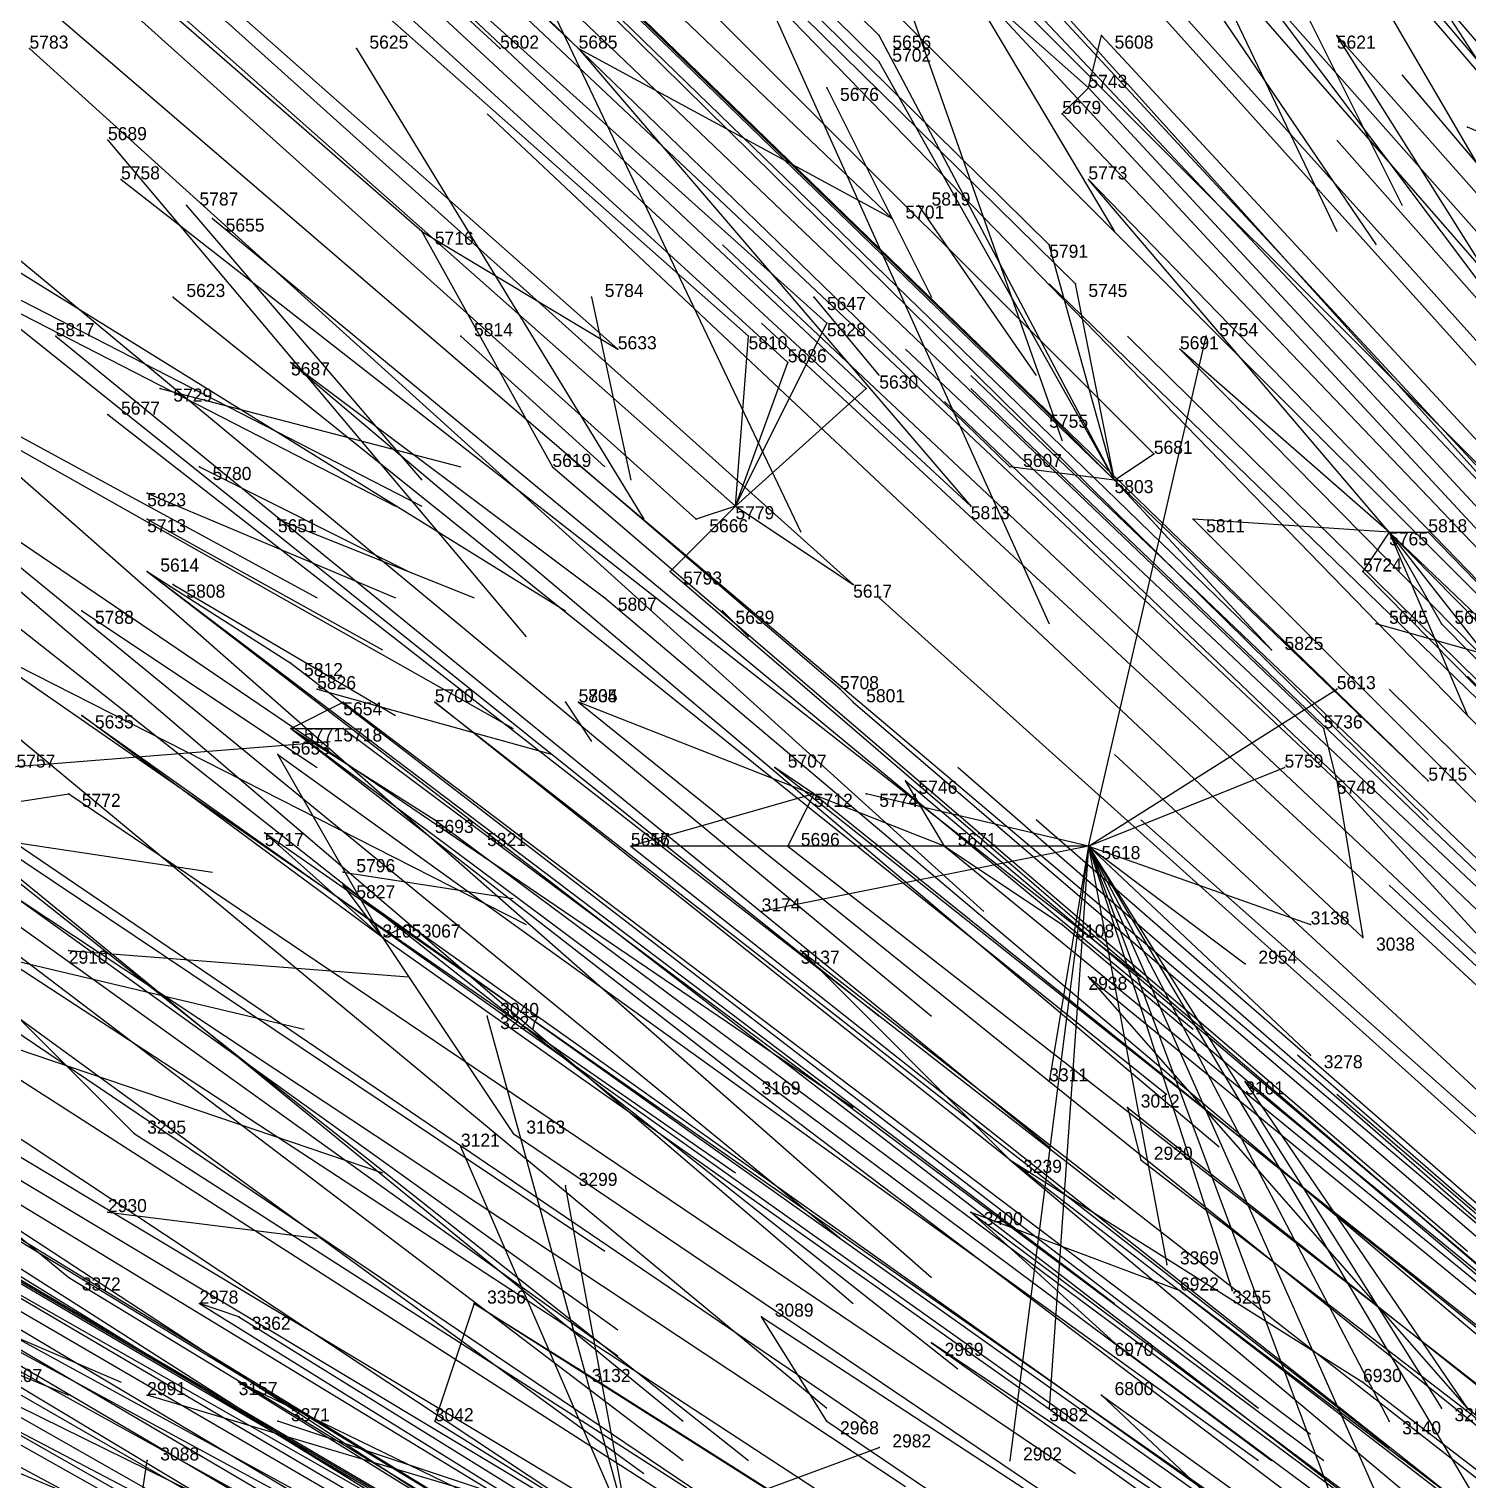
# Model space of a CAD drawing. Extents: x -0.5 to 0.59, y -0.5 to 0.59.
# Drawn here: x -0.381 to -0.271, y 0.2115 to 0.3225 of the extents above; entities that cross this region are included whole.
import ezdxf

# ---------------------------------------------------------------- set-up
doc = ezdxf.new("R2010")
doc.units = 0
for name, color, linetype in [('Facilities', 3, 'CONTINUOUS'), ('Facilities_lines', 3, 'CONTINUOUS'), ('Normals', 1, 'CONTINUOUS'), ('Source_points', 5, 'CONTINUOUS'), ('Text', 3, 'CONTINUOUS')]:
    doc.layers.add(name, color=color, linetype=linetype)

msp = doc.modelspace()

# ---------------------------------------------------------------- linework, layer by layer
at = {"layer": 'Facilities', "color": 3}
for p in [(-0.381, 0.321, -1.247), (-0.356, 0.321, -1.25), (-0.345, 0.321, -1.179), (-0.339, 0.321, -1.168), (-0.32, 0.318, -1.25), (-0.3, 0.318, -1.093), (-0.375, 0.314, -1.25), (-0.374, 0.311, -1.217), (-0.369, 0.309, -1.25), (-0.313, 0.309, -1.25), (-0.367, 0.308, -1.197), (-0.351, 0.307, -1.165), (-0.37, 0.302, -1.194), (-0.338, 0.302, -1.25), (-0.321, 0.302, -1.25), (-0.379, 0.299, -1.208), (-0.348, 0.299, -1.25), (-0.361, 0.297, -1.169), (-0.371, 0.295, -1.25), (-0.375, 0.293, -1.19), (-0.368, 0.289, -1.25), (-0.298, 0.288, -1.036), (-0.372, 0.287, -1.25), (-0.327, 0.286, -1.086), (-0.372, 0.285, -1.25), (-0.362, 0.285, -1.25), (-0.277, 0.284, -0.992), (-0.372, 0.281, -1.165), (-0.37, 0.28, -1.25), (-0.377, 0.278, -1.25), (-0.328, 0.278, -1.25), (-0.359, 0.272, -1.25), (-0.34, 0.271, -1.25), (-0.318, 0.271, -1.045), (-0.361, 0.269, -1.125), (-0.281, 0.265, -0.966), (-0.321, 0.264, -1.039), (-0.311, 0.26, -1.014), (-0.3, 0.26, -1.25), (-0.357, 0.258, -1.25), (-0.378, 0.252, -1.25), (-0.354, 0.253, -1.088), (-0.297, 0.24, -0.954), (-0.306, 0.236, -0.965), (-0.375, 0.232, -1.25), (-0.309, 0.232, -0.965), (-0.347, 0.225, -1.034), (-0.365, 0.224, -1.07), (-0.271, 0.217, -0.868), (-0.32, 0.216, -0.964)]:
    msp.add_point(p, dxfattribs=at)
at = {"layer": 'Facilities_lines', "color": 3}
for p, q in [((-0.264, 0.295, -0.99), (-0.288, 0.327, -1.091)), ((-0.3, 0.318, -1.093), (-0.309, 0.326, -1.123)), ((-0.298, 0.288, -1.036), (-0.316, 0.322, -1.127)), ((-0.3, 0.318, -1.093), (-0.299, 0.322, -1.098)), ((-0.264, 0.295, -0.99), (-0.281, 0.322, -1.068)), ((-0.339, 0.321, -1.168), (-0.315, 0.308, -1.101)), ((-0.339, 0.321, -1.168), (-0.309, 0.286, -1.053)), ((-0.298, 0.288, -1.036), (-0.316, 0.32, -1.125)), ((-0.3, 0.318, -1.093), (-0.302, 0.316, -1.094)), ((-0.229, 0.297, -1.25), (-0.271, 0.315, -1.25)), ((-0.277, 0.284, -0.992), (-0.3, 0.311, -1.082)), ((-0.351, 0.307, -1.165), (-0.336, 0.298, -1.123)), ((-0.351, 0.307, -1.165), (-0.341, 0.289, -1.119)), ((-0.298, 0.288, -1.036), (-0.303, 0.306, -1.077)), ((-0.298, 0.288, -1.036), (-0.301, 0.303, -1.067)), ((-0.327, 0.286, -1.086), (-0.32, 0.3, -1.096)), ((-0.327, 0.286, -1.086), (-0.326, 0.299, -1.106)), ((-0.3, 0.26, -1.25), (-0.291, 0.299, -1.25)), ((-0.277, 0.284, -0.992), (-0.293, 0.298, -1.046)), ((-0.361, 0.297, -1.169), (-0.337, 0.279, -1.093)), ((-0.327, 0.286, -1.086), (-0.323, 0.297, -1.098)), ((-0.327, 0.286, -1.086), (-0.317, 0.295, -1.083)), ((-0.298, 0.288, -1.036), (-0.303, 0.293, -1.054)), ((-0.298, 0.288, -1.036), (-0.295, 0.29, -1.035)), ((-0.298, 0.288, -1.036), (-0.306, 0.289, -1.052)), ((-0.298, 0.288, -1.036), (-0.274, 0.265, -0.954)), ((-0.298, 0.288, -1.036), (-0.286, 0.275, -0.992)), ((-0.327, 0.286, -1.086), (-0.332, 0.281, -1.087)), ((-0.327, 0.286, -1.086), (-0.33, 0.285, -1.089)), ((-0.327, 0.286, -1.086), (-0.318, 0.28, -1.059)), ((-0.277, 0.284, -0.992), (-0.292, 0.285, -1.019)), ((-0.277, 0.284, -0.992), (-0.279, 0.281, -0.991)), ((-0.277, 0.284, -0.992), (-0.273, 0.277, -0.972)), ((-0.277, 0.284, -0.992), (-0.266, 0.27, -0.947)), ((-0.277, 0.284, -0.992), (-0.271, 0.27, -0.956)), ((-0.277, 0.284, -0.992), (-0.274, 0.284, -0.987)), ((-0.277, 0.284, -0.992), (-0.255, 0.263, -0.916)), ((-0.372, 0.281, -1.165), (-0.361, 0.274, -1.132)), ((-0.372, 0.281, -1.165), (-0.346, 0.261, -1.083)), ((-0.253, 0.27, -1.25), (-0.278, 0.277, -1.25)), ((-0.318, 0.271, -1.045), (-0.319, 0.272, -1.049)), ((-0.3, 0.26, -1.25), (-0.281, 0.272, -1.25)), ((-0.361, 0.269, -1.125), (-0.357, 0.271, -1.121)), ((-0.306, 0.236, -0.965), (-0.35, 0.271, -1.108)), ((-0.311, 0.26, -1.014), (-0.339, 0.271, -1.086)), ((-0.354, 0.253, -1.088), (-0.377, 0.27, -1.159)), ((-0.361, 0.269, -1.125), (-0.325, 0.241, -1.012)), ((-0.361, 0.269, -1.125), (-0.35, 0.262, -1.093)), ((-0.361, 0.269, -1.125), (-0.357, 0.269, -1.117)), ((-0.281, 0.265, -0.966), (-0.282, 0.269, -0.975)), ((-0.354, 0.253, -1.088), (-0.362, 0.267, -1.124)), ((-0.321, 0.264, -1.039), (-0.324, 0.266, -1.047)), ((-0.3, 0.26, -1.25), (-0.285, 0.266, -1.25)), ((-0.311, 0.26, -1.014), (-0.314, 0.265, -1.026)), ((-0.281, 0.265, -0.966), (-0.279, 0.253, -0.94)), ((-0.281, 0.265, -0.966), (-0.26, 0.242, -0.887)), ((-0.391, 0.262, -1.178), (-0.378, 0.264, -1.152)), ((-0.321, 0.264, -1.039), (-0.335, 0.26, -1.061)), ((-0.321, 0.264, -1.039), (-0.323, 0.26, -1.037)), ((-0.3, 0.26, -1.25), (-0.317, 0.264, -1.25)), ((-0.354, 0.253, -1.088), (-0.363, 0.261, -1.118)), ((-0.3, 0.26, -1.25), (-0.335, 0.26, -1.25)), ((-0.3, 0.26, -1.25), (-0.325, 0.255, -1.25)), ((-0.311, 0.26, -1.014), (-0.302, 0.254, -0.986)), ((-0.3, 0.26, -1.25), (-0.306, 0.213, -1.25)), ((-0.3, 0.26, -1.25), (-0.303, 0.217, -1.25)), ((-0.3, 0.26, -1.25), (-0.303, 0.242, -1.25)), ((-0.3, 0.26, -1.25), (-0.264, 0.179, -1.25)), ((-0.3, 0.26, -1.25), (-0.288, 0.251, -1.25)), ((-0.3, 0.26, -1.25), (-0.265, 0.201, -1.25)), ((-0.3, 0.26, -1.25), (-0.283, 0.254, -1.25)), ((-0.3, 0.26, -1.25), (-0.277, 0.216, -1.25)), ((-0.3, 0.26, -1.25), (-0.289, 0.226, -1.25)), ((-0.3, 0.26, -1.25), (-0.273, 0.217, -1.25)), ((-0.3, 0.26, -1.25), (-0.283, 0.244, -1.25)), ((-0.3, 0.26, -1.25), (-0.294, 0.228, -1.25)), ((-0.3, 0.26, -1.25), (-0.275, 0.193, -1.25)), ((-0.393, 0.258, -1.174), (-0.373, 0.238, -1.107)), ((-0.354, 0.253, -1.088), (-0.357, 0.257, -1.099)), ((-0.354, 0.253, -1.088), (-0.352, 0.254, -1.084)), ((-0.354, 0.253, -1.088), (-0.344, 0.238, -1.046)), ((-0.306, 0.236, -0.965), (-0.322, 0.252, -1.022)), ((-0.271, 0.217, -0.868), (-0.3, 0.25, -0.976)), ((-0.335, 0.207, -1.25), (-0.346, 0.247, -1.25)), ((-0.335, 0.207, -1.25), (-0.346, 0.247, -1.25)), ((-0.401, 0.246, -1.176), (-0.378, 0.227, -1.101)), ((-0.271, 0.217, -0.868), (-0.288, 0.242, -0.941)), ((-0.297, 0.24, -0.954), (-0.296, 0.236, -0.947)), ((-0.335, 0.207, -1.25), (-0.348, 0.237, -1.25)), ((-0.306, 0.236, -0.965), (-0.262, 0.199, -0.822)), ((-0.306, 0.236, -0.965), (-0.279, 0.219, -0.887)), ((-0.335, 0.207, -1.25), (-0.34, 0.234, -1.25)), ((-0.309, 0.232, -0.965), (-0.293, 0.226, -0.926)), ((-0.309, 0.232, -0.965), (-0.298, 0.222, -0.929)), ((-0.41, 0.231, -1.176), (-0.351, 0.202, -1.014)), ((-0.365, 0.224, -1.07), (-0.368, 0.225, -1.079)), ((-0.347, 0.225, -1.034), (-0.35, 0.216, -1.029)), ((-0.347, 0.225, -1.034), (-0.339, 0.22, -1.01)), ((-0.32, 0.216, -0.964), (-0.325, 0.224, -0.987)), ((-0.282, 0.202, -0.866), (-0.312, 0.222, -0.956)), ((-0.33, 0.202, -0.968), (-0.365, 0.219, -1.065)), ((-0.335, 0.207, -1.25), (-0.372, 0.218, -1.25)), ((-0.282, 0.202, -0.866), (-0.299, 0.218, -0.925)), ((-0.335, 0.207, -1.25), (-0.362, 0.216, -1.25)), ((-0.335, 0.207, -1.25), (-0.316, 0.214, -1.25)), ((-0.377, 0.179, -1.25), (-0.372, 0.213, -1.25))]:
    msp.add_line(p, q, dxfattribs=at)
at = {"layer": 'Normals', "color": 1}
for p, q in [((-0.316, 0.322, -1.127), (-0.382, 0.387, -1.089)), ((-0.339, 0.321, -1.168), (-0.407, 0.385, -1.131)), ((-0.316, 0.32, -1.125), (-0.382, 0.385, -1.087)), ((-0.345, 0.321, -1.179), (-0.413, 0.384, -1.142)), ((-0.315, 0.308, -1.101), (-0.382, 0.372, -1.064)), ((-0.303, 0.306, -1.077), (-0.369, 0.371, -1.04)), ((-0.351, 0.307, -1.165), (-0.421, 0.368, -1.128)), ((-0.301, 0.303, -1.067), (-0.367, 0.368, -1.029)), ((-0.32, 0.3, -1.096), (-0.389, 0.362, -1.06)), ((-0.316, 0.362, -1.25), (-0.278, 0.306, -1.177)), ((-0.326, 0.299, -1.106), (-0.396, 0.361, -1.07)), ((-0.336, 0.298, -1.123), (-0.406, 0.36, -1.086)), ((-0.323, 0.297, -1.098), (-0.392, 0.36, -1.061)), ((-0.317, 0.295, -1.083), (-0.385, 0.359, -1.047)), ((-0.303, 0.293, -1.054), (-0.37, 0.358, -1.016)), ((-0.295, 0.29, -1.035), (-0.361, 0.356, -0.997)), ((-0.306, 0.289, -1.052), (-0.373, 0.354, -1.015)), ((-0.298, 0.288, -1.036), (-0.365, 0.353, -0.999)), ((-0.309, 0.286, -1.053), (-0.377, 0.349, -1.016)), ((-0.323, 0.349, -1.25), (-0.298, 0.307, -1.163)), ((-0.327, 0.286, -1.086), (-0.397, 0.348, -1.049)), ((-0.33, 0.285, -1.089), (-0.399, 0.347, -1.053)), ((-0.352, 0.347, -1.25), (-0.322, 0.284, -1.179)), ((-0.327, 0.346, -1.19), (-0.258, 0.277, -1.213)), ((-0.29, 0.346, -1.25), (-0.269, 0.31, -1.159)), ((-0.287, 0.346, -1.25), (-0.265, 0.312, -1.159)), ((-0.323, 0.344, -1.179), (-0.258, 0.275, -1.213)), ((-0.318, 0.28, -1.059), (-0.387, 0.342, -1.022)), ((-0.241, 0.271, -0.906), (-0.302, 0.341, -0.869)), ((-0.286, 0.275, -0.992), (-0.353, 0.34, -0.955)), ((-0.339, 0.34, -1.199), (-0.271, 0.27, -1.222)), ((-0.228, 0.27, -0.882), (-0.287, 0.34, -0.845)), ((-0.312, 0.335, -1.145), (-0.25, 0.266, -1.182)), ((-0.303, 0.335, -1.13), (-0.241, 0.266, -1.167)), ((-0.319, 0.272, -1.049), (-0.39, 0.333, -1.011)), ((-0.282, 0.269, -0.975), (-0.349, 0.333, -0.937)), ((-0.311, 0.333, -1.139), (-0.248, 0.265, -1.176)), ((-0.222, 0.263, -0.86), (-0.282, 0.333, -0.822)), ((-0.22, 0.263, -0.858), (-0.281, 0.334, -0.821)), ((-0.302, 0.332, -1.123), (-0.24, 0.263, -1.16)), ((-0.322, 0.331, -1.155), (-0.256, 0.265, -1.192)), ((-0.287, 0.331, -1.25), (-0.276, 0.309, -1.153)), ((-0.343, 0.33, -1.189), (-0.274, 0.262, -1.214)), ((-0.274, 0.265, -0.954), (-0.341, 0.33, -0.917)), ((-0.281, 0.265, -0.966), (-0.349, 0.329, -0.929)), ((-0.326, 0.328, -1.25), (-0.303, 0.277, -1.167)), ((-0.291, 0.328, -1.25), (-0.281, 0.307, -1.153)), ((-0.288, 0.327, -1.091), (-0.227, 0.258, -1.128)), ((-0.309, 0.326, -1.123), (-0.246, 0.258, -1.161)), ((-0.314, 0.325, -1.25), (-0.302, 0.291, -1.157)), ((-0.299, 0.322, -1.098), (-0.236, 0.254, -1.135)), ((-0.281, 0.322, -1.068), (-0.219, 0.252, -1.105)), ((-0.381, 0.321, -1.247), (-0.308, 0.255, -1.229)), ((-0.356, 0.321, -1.25), (-0.334, 0.285, -1.159)), ((-0.216, 0.248, -0.824), (-0.276, 0.319, -0.786)), ((-0.32, 0.318, -1.25), (-0.312, 0.302, -1.152)), ((-0.3, 0.318, -1.093), (-0.237, 0.25, -1.131)), ((-0.279, 0.253, -0.94), (-0.346, 0.316, -0.903)), ((-0.302, 0.316, -1.094), (-0.238, 0.249, -1.131)), ((-0.271, 0.315, -1.25), (-0.271, 0.315, -1.15)), ((-0.375, 0.314, -1.25), (-0.343, 0.276, -1.163)), ((-0.22, 0.245, -0.823), (-0.281, 0.314, -0.785)), ((-0.374, 0.311, -1.217), (-0.296, 0.25, -1.23)), ((-0.3, 0.311, -1.082), (-0.236, 0.245, -1.12)), ((-0.388, 0.31, -1.242), (-0.312, 0.247, -1.229)), ((-0.39, 0.309, -1.25), (-0.34, 0.278, -1.169)), ((-0.369, 0.309, -1.25), (-0.351, 0.288, -1.154)), ((-0.313, 0.309, -1.25), (-0.304, 0.296, -1.151)), ((-0.367, 0.308, -1.197), (-0.292, 0.246, -1.22)), ((-0.391, 0.307, -1.243), (-0.316, 0.247, -1.216)), ((-0.26, 0.242, -0.887), (-0.328, 0.306, -0.851)), ((-0.39, 0.305, -1.25), (-0.353, 0.286, -1.159)), ((-0.388, 0.305, -1.25), (-0.351, 0.286, -1.159)), ((-0.37, 0.302, -1.194), (-0.294, 0.241, -1.216)), ((-0.338, 0.302, -1.25), (-0.335, 0.288, -1.151)), ((-0.321, 0.302, -1.25), (-0.316, 0.296, -1.15)), ((-0.236, 0.238, -0.839), (-0.303, 0.303, -0.801)), ((-0.399, 0.3, -1.247), (-0.344, 0.269, -1.168)), ((-0.257, 0.237, -0.873), (-0.325, 0.3, -0.837)), ((-0.379, 0.299, -1.208), (-0.303, 0.237, -1.225)), ((-0.348, 0.299, -1.25), (-0.337, 0.289, -1.151)), ((-0.231, 0.234, -0.821), (-0.297, 0.299, -0.783)), ((-0.291, 0.299, -1.25), (-0.291, 0.299, -1.15)), ((-0.394, 0.298, -1.25), (-0.359, 0.279, -1.158)), ((-0.246, 0.234, -0.85), (-0.314, 0.298, -0.813)), ((-0.293, 0.298, -1.046), (-0.228, 0.232, -1.084)), ((-0.361, 0.297, -1.169), (-0.29, 0.237, -1.206)), ((-0.242, 0.232, -0.838), (-0.309, 0.296, -0.8)), ((-0.399, 0.295, -1.24), (-0.318, 0.24, -1.219)), ((-0.371, 0.295, -1.25), (-0.348, 0.289, -1.153)), ((-0.242, 0.231, -0.837), (-0.309, 0.295, -0.799)), ((-0.244, 0.23, -0.839), (-0.311, 0.294, -0.801)), ((-0.396, 0.293, -1.232), (-0.319, 0.23, -1.24)), ((-0.386, 0.292, -1.21), (-0.312, 0.227, -1.229)), ((-0.375, 0.293, -1.19), (-0.298, 0.233, -1.212)), ((-0.394, 0.29, -1.223), (-0.318, 0.225, -1.23)), ((-0.269, 0.23, -0.885), (-0.34, 0.29, -0.848)), ((-0.368, 0.289, -1.25), (-0.352, 0.281, -1.152)), ((-0.341, 0.289, -1.119), (-0.271, 0.229, -1.156)), ((-0.402, 0.287, -1.25), (-0.327, 0.235, -1.211)), ((-0.372, 0.287, -1.25), (-0.353, 0.279, -1.152)), ((-0.372, 0.285, -1.25), (-0.354, 0.275, -1.152)), ((-0.362, 0.285, -1.25), (-0.347, 0.279, -1.151)), ((-0.292, 0.285, -1.019), (-0.226, 0.219, -1.056)), ((-0.277, 0.284, -0.992), (-0.212, 0.218, -1.029)), ((-0.274, 0.284, -0.987), (-0.21, 0.218, -1.025)), ((-0.4, 0.283, -1.25), (-0.343, 0.254, -1.173)), ((-0.372, 0.281, -1.165), (-0.298, 0.225, -1.202)), ((-0.332, 0.281, -1.087), (-0.261, 0.22, -1.123)), ((-0.279, 0.281, -0.991), (-0.214, 0.215, -1.028)), ((-0.413, 0.28, -1.247), (-0.337, 0.229, -1.206)), ((-0.396, 0.28, -1.213), (-0.32, 0.217, -1.231)), ((-0.386, 0.28, -1.192), (-0.31, 0.22, -1.218)), ((-0.37, 0.28, -1.25), (-0.353, 0.27, -1.152)), ((-0.414, 0.279, -1.248), (-0.336, 0.223, -1.22)), ((-0.408, 0.279, -1.236), (-0.331, 0.216, -1.23)), ((-0.337, 0.279, -1.093), (-0.266, 0.219, -1.13)), ((-0.247, 0.217, -0.822), (-0.316, 0.279, -0.785)), ((-0.377, 0.278, -1.25), (-0.359, 0.266, -1.152)), ((-0.328, 0.278, -1.25), (-0.326, 0.276, -1.15)), ((-0.414, 0.277, -1.246), (-0.336, 0.221, -1.218)), ((-0.278, 0.277, -1.25), (-0.278, 0.277, -1.15)), ((-0.273, 0.277, -0.972), (-0.208, 0.211, -1.01)), ((-0.403, 0.274, -1.218), (-0.326, 0.213, -1.237)), ((-0.361, 0.274, -1.132), (-0.287, 0.217, -1.168)), ((-0.41, 0.273, -1.233), (-0.331, 0.213, -1.238)), ((-0.359, 0.272, -1.25), (-0.341, 0.267, -1.152)), ((-0.281, 0.272, -1.25), (-0.281, 0.272, -1.15)), ((-0.211, 0.207, -0.739), (-0.277, 0.272, -0.702)), ((-0.206, 0.206, -0.729), (-0.271, 0.273, -0.693)), ((-0.415, 0.271, -1.238), (-0.334, 0.212, -1.237)), ((-0.357, 0.271, -1.121), (-0.283, 0.215, -1.158)), ((-0.35, 0.271, -1.108), (-0.277, 0.214, -1.145)), ((-0.34, 0.271, -1.25), (-0.338, 0.268, -1.15)), ((-0.339, 0.271, -1.086), (-0.267, 0.213, -1.123)), ((-0.318, 0.271, -1.045), (-0.248, 0.211, -1.083)), ((-0.377, 0.27, -1.159), (-0.301, 0.216, -1.196)), ((-0.271, 0.27, -0.956), (-0.206, 0.204, -0.994)), ((-0.395, 0.269, -1.195), (-0.317, 0.216, -1.227)), ((-0.361, 0.269, -1.125), (-0.286, 0.213, -1.161)), ((-0.357, 0.269, -1.117), (-0.282, 0.213, -1.154)), ((-0.383, 0.266, -1.25), (-0.358, 0.268, -1.153)), ((-0.362, 0.267, -1.124), (-0.287, 0.213, -1.162)), ((-0.23, 0.204, -0.769), (-0.298, 0.267, -0.732)), ((-0.324, 0.266, -1.047), (-0.251, 0.208, -1.084)), ((-0.24, 0.205, -0.79), (-0.31, 0.266, -0.752)), ((-0.285, 0.266, -1.25), (-0.285, 0.266, -1.15)), ((-0.314, 0.265, -1.026), (-0.243, 0.205, -1.064)), ((-0.407, 0.264, -1.25), (-0.367, 0.258, -1.159)), ((-0.378, 0.264, -1.152), (-0.301, 0.212, -1.189)), ((-0.321, 0.264, -1.039), (-0.249, 0.206, -1.076)), ((-0.317, 0.264, -1.25), (-0.317, 0.264, -1.15)), ((-0.42, 0.263, -1.239), (-0.337, 0.208, -1.237)), ((-0.406, 0.262, -1.208), (-0.326, 0.208, -1.233)), ((-0.391, 0.262, -1.178), (-0.314, 0.211, -1.215)), ((-0.35, 0.262, -1.093), (-0.276, 0.207, -1.13)), ((-0.234, 0.201, -0.772), (-0.304, 0.262, -0.735)), ((-0.226, 0.2, -0.754), (-0.296, 0.262, -0.718)), ((-0.363, 0.261, -1.118), (-0.287, 0.208, -1.156)), ((-0.346, 0.261, -1.083), (-0.272, 0.204, -1.12)), ((-0.335, 0.26, -1.25), (-0.335, 0.26, -1.15)), ((-0.335, 0.26, -1.061), (-0.263, 0.203, -1.099)), ((-0.323, 0.26, -1.037), (-0.25, 0.203, -1.074)), ((-0.311, 0.26, -1.014), (-0.239, 0.201, -1.051)), ((-0.3, 0.26, -1.25), (-0.3, 0.26, -1.15)), ((-0.408, 0.259, -1.209), (-0.327, 0.207, -1.236)), ((-0.393, 0.258, -1.174), (-0.315, 0.207, -1.212)), ((-0.357, 0.258, -1.25), (-0.344, 0.256, -1.151)), ((-0.357, 0.257, -1.099), (-0.281, 0.203, -1.137)), ((-0.209, 0.194, -0.712), (-0.277, 0.257, -0.675)), ((-0.413, 0.255, -1.25), (-0.354, 0.235, -1.172)), ((-0.398, 0.255, -1.25), (-0.36, 0.246, -1.158)), ((-0.325, 0.255, -1.25), (-0.325, 0.255, -1.15)), ((-0.423, 0.254, -1.25), (-0.343, 0.203, -1.218)), ((-0.421, 0.254, -1.229), (-0.336, 0.202, -1.239)), ((-0.352, 0.254, -1.084), (-0.276, 0.2, -1.122)), ((-0.302, 0.254, -0.986), (-0.231, 0.194, -1.024)), ((-0.283, 0.254, -1.25), (-0.283, 0.254, -1.15)), ((-0.416, 0.253, -1.216), (-0.335, 0.2, -1.241)), ((-0.378, 0.252, -1.25), (-0.352, 0.25, -1.154)), ((-0.354, 0.253, -1.088), (-0.279, 0.2, -1.126)), ((-0.322, 0.252, -1.022), (-0.249, 0.195, -1.06)), ((-0.288, 0.251, -1.25), (-0.288, 0.251, -1.15)), ((-0.419, 0.25, -1.219), (-0.336, 0.199, -1.242)), ((-0.3, 0.25, -0.976), (-0.228, 0.191, -1.013)), ((-0.424, 0.249, -1.229), (-0.338, 0.199, -1.242)), ((-0.403, 0.249, -1.183), (-0.323, 0.201, -1.221)), ((-0.429, 0.248, -1.239), (-0.341, 0.2, -1.24)), ((-0.431, 0.247, -1.242), (-0.344, 0.199, -1.233)), ((-0.422, 0.247, -1.222), (-0.338, 0.197, -1.242)), ((-0.346, 0.247, -1.25), (-0.346, 0.247, -1.15)), ((-0.346, 0.247, -1.25), (-0.346, 0.247, -1.15)), ((-0.401, 0.246, -1.176), (-0.321, 0.198, -1.214)), ((-0.214, 0.183, -0.704), (-0.284, 0.244, -0.667)), ((-0.283, 0.244, -1.25), (-0.283, 0.244, -1.15)), ((-0.433, 0.242, -1.241), (-0.347, 0.197, -1.22)), ((-0.42, 0.242, -1.211), (-0.335, 0.196, -1.239)), ((-0.408, 0.242, -1.187), (-0.328, 0.195, -1.224)), ((-0.303, 0.242, -1.25), (-0.303, 0.242, -1.15)), ((-0.288, 0.242, -0.941), (-0.216, 0.183, -0.978)), ((-0.325, 0.241, -1.012), (-0.251, 0.185, -1.049)), ((-0.211, 0.181, -0.694), (-0.281, 0.241, -0.656)), ((-0.407, 0.24, -1.181), (-0.326, 0.194, -1.218)), ((-0.297, 0.24, -0.954), (-0.224, 0.182, -0.991)), ((-0.427, 0.238, -1.25), (-0.378, 0.218, -1.165)), ((-0.373, 0.238, -1.107), (-0.295, 0.188, -1.144)), ((-0.344, 0.238, -1.046), (-0.267, 0.186, -1.083)), ((-0.416, 0.237, -1.25), (-0.374, 0.219, -1.161)), ((-0.399, 0.237, -1.16), (-0.319, 0.19, -1.197)), ((-0.389, 0.237, -1.139), (-0.31, 0.189, -1.177)), ((-0.348, 0.237, -1.25), (-0.348, 0.237, -1.15)), ((-0.392, 0.236, -1.144), (-0.313, 0.188, -1.181)), ((-0.306, 0.236, -0.965), (-0.232, 0.179, -1.003)), ((-0.296, 0.236, -0.947), (-0.222, 0.179, -0.983)), ((-0.398, 0.235, -1.157), (-0.318, 0.188, -1.194)), ((-0.417, 0.234, -1.196), (-0.335, 0.188, -1.23)), ((-0.34, 0.234, -1.25), (-0.34, 0.234, -1.15)), ((-0.432, 0.233, -1.227), (-0.341, 0.195, -1.244)), ((-0.406, 0.232, -1.17), (-0.326, 0.186, -1.207)), ((-0.375, 0.232, -1.25), (-0.359, 0.23, -1.151)), ((-0.309, 0.232, -0.965), (-0.234, 0.176, -1.002)), ((-0.41, 0.231, -1.176), (-0.329, 0.185, -1.214)), ((-0.4, 0.231, -1.155), (-0.32, 0.184, -1.192)), ((-0.389, 0.231, -1.131), (-0.309, 0.184, -1.168)), ((-0.294, 0.228, -1.25), (-0.294, 0.228, -1.15)), ((-0.378, 0.227, -1.101), (-0.299, 0.179, -1.139)), ((-0.293, 0.226, -0.926), (-0.219, 0.17, -0.963)), ((-0.289, 0.226, -1.25), (-0.289, 0.226, -1.15)), ((-0.405, 0.225, -1.158), (-0.323, 0.181, -1.195)), ((-0.397, 0.225, -1.141), (-0.316, 0.179, -1.179)), ((-0.368, 0.225, -1.079), (-0.289, 0.176, -1.117)), ((-0.347, 0.225, -1.034), (-0.268, 0.175, -1.07)), ((-0.386, 0.224, -1.115), (-0.306, 0.177, -1.152)), ((-0.365, 0.224, -1.07), (-0.286, 0.175, -1.107)), ((-0.325, 0.224, -0.987), (-0.247, 0.173, -1.024)), ((-0.312, 0.222, -0.956), (-0.236, 0.168, -0.993)), ((-0.298, 0.222, -0.929), (-0.224, 0.167, -0.967)), ((-0.384, 0.22, -1.105), (-0.304, 0.172, -1.143)), ((-0.339, 0.22, -1.01), (-0.26, 0.17, -1.046)), ((-0.365, 0.219, -1.065), (-0.286, 0.17, -1.102)), ((-0.279, 0.219, -0.887), (-0.205, 0.162, -0.924)), ((-0.372, 0.218, -1.25), (-0.372, 0.218, -1.15)), ((-0.299, 0.218, -0.925), (-0.224, 0.164, -0.963)), ((-0.303, 0.217, -1.25), (-0.303, 0.217, -1.15)), ((-0.273, 0.217, -1.25), (-0.273, 0.217, -1.15)), ((-0.271, 0.217, -0.868), (-0.199, 0.159, -0.905)), ((-0.362, 0.216, -1.25), (-0.362, 0.216, -1.15)), ((-0.35, 0.216, -1.029), (-0.271, 0.167, -1.065)), ((-0.32, 0.216, -0.964), (-0.243, 0.164, -1.002)), ((-0.277, 0.216, -1.25), (-0.277, 0.216, -1.15)), ((-0.316, 0.214, -1.25), (-0.316, 0.214, -1.15)), ((-0.372, 0.213, -1.25), (-0.372, 0.213, -1.15)), ((-0.306, 0.213, -1.25), (-0.306, 0.213, -1.15))]:
    msp.add_line(p, q, dxfattribs=at)
at = {"layer": 'Source_points', "color": 5}
for p in [(-0.316, 0.322, -1.127), (-0.299, 0.322, -1.098), (-0.281, 0.322, -1.068), (-0.316, 0.32, -1.125), (-0.302, 0.316, -1.094), (-0.271, 0.315, -1.25), (-0.3, 0.311, -1.082), (-0.315, 0.308, -1.101), (-0.303, 0.306, -1.077), (-0.301, 0.303, -1.067), (-0.32, 0.3, -1.096), (-0.326, 0.299, -1.106), (-0.291, 0.299, -1.25), (-0.336, 0.298, -1.123), (-0.293, 0.298, -1.046), (-0.323, 0.297, -1.098), (-0.317, 0.295, -1.083), (-0.303, 0.293, -1.054), (-0.295, 0.29, -1.035), (-0.341, 0.289, -1.119), (-0.306, 0.289, -1.052), (-0.309, 0.286, -1.053), (-0.33, 0.285, -1.089), (-0.292, 0.285, -1.019), (-0.274, 0.284, -0.987), (-0.332, 0.281, -1.087), (-0.279, 0.281, -0.991), (-0.318, 0.28, -1.059), (-0.337, 0.279, -1.093), (-0.278, 0.277, -1.25), (-0.273, 0.277, -0.972), (-0.286, 0.275, -0.992), (-0.361, 0.274, -1.132), (-0.319, 0.272, -1.049), (-0.281, 0.272, -1.25), (-0.357, 0.271, -1.121), (-0.35, 0.271, -1.108), (-0.339, 0.271, -1.086), (-0.377, 0.27, -1.159), (-0.271, 0.27, -0.956), (-0.357, 0.269, -1.117), (-0.282, 0.269, -0.975), (-0.362, 0.267, -1.124), (-0.324, 0.266, -1.047), (-0.285, 0.266, -1.25), (-0.314, 0.265, -1.026), (-0.274, 0.265, -0.954), (-0.378, 0.264, -1.152), (-0.317, 0.264, -1.25), (-0.35, 0.262, -1.093), (-0.363, 0.261, -1.118), (-0.346, 0.261, -1.083), (-0.335, 0.26, -1.25), (-0.335, 0.26, -1.061), (-0.323, 0.26, -1.037), (-0.357, 0.257, -1.099), (-0.325, 0.255, -1.25), (-0.352, 0.254, -1.084), (-0.302, 0.254, -0.986), (-0.283, 0.254, -1.25), (-0.322, 0.252, -1.022), (-0.279, 0.253, -0.94), (-0.288, 0.251, -1.25), (-0.3, 0.25, -0.976), (-0.346, 0.247, -1.25), (-0.346, 0.247, -1.25), (-0.283, 0.244, -1.25), (-0.303, 0.242, -1.25), (-0.288, 0.242, -0.941), (-0.325, 0.241, -1.012), (-0.373, 0.238, -1.107), (-0.344, 0.238, -1.046), (-0.348, 0.237, -1.25), (-0.296, 0.236, -0.947), (-0.34, 0.234, -1.25), (-0.294, 0.228, -1.25), (-0.378, 0.227, -1.101), (-0.293, 0.226, -0.926), (-0.289, 0.226, -1.25), (-0.368, 0.225, -1.079), (-0.325, 0.224, -0.987), (-0.312, 0.222, -0.956), (-0.298, 0.222, -0.929), (-0.339, 0.22, -1.01), (-0.365, 0.219, -1.065), (-0.279, 0.219, -0.887), (-0.372, 0.218, -1.25), (-0.299, 0.218, -0.925), (-0.303, 0.217, -1.25), (-0.273, 0.217, -1.25), (-0.362, 0.216, -1.25), (-0.35, 0.216, -1.029), (-0.277, 0.216, -1.25), (-0.316, 0.214, -1.25), (-0.372, 0.213, -1.25), (-0.306, 0.213, -1.25)]:
    msp.add_point(p, dxfattribs=at)

# ---------------------------------------------------------------- texts
at = {"layer": 'Text', "color": 3}
for s, p in [('5783', (-0.381, 0.321, -1.247)), ('5625', (-0.355, 0.321, -1.25)), ('5602', (-0.345, 0.321, -1.179)), ('5685', (-0.339, 0.321, -1.168)), ('5656', (-0.315, 0.321, -1.127)), ('5608', (-0.298, 0.321, -1.098)), ('5621', (-0.281, 0.321, -1.068)), ('5702', (-0.315, 0.32, -1.125)), ('5743', (-0.3, 0.318, -1.093)), ('5676', (-0.319, 0.317, -1.25)), ('5679', (-0.302, 0.316, -1.094)), ('5689', (-0.375, 0.314, -1.25)), ('5758', (-0.374, 0.311, -1.217)), ('5773', (-0.3, 0.311, -1.082)), ('5787', (-0.368, 0.309, -1.25)), ('5819', (-0.312, 0.309, -1.25)), ('5701', (-0.314, 0.308, -1.101)), ('5655', (-0.366, 0.307, -1.197)), ('5716', (-0.35, 0.306, -1.165)), ('5791', (-0.303, 0.305, -1.077)), ('5623', (-0.369, 0.302, -1.194)), ('5784', (-0.337, 0.302, -1.25)), ('5647', (-0.32, 0.301, -1.25)), ('5745', (-0.3, 0.302, -1.067)), ('5817', (-0.379, 0.299, -1.208)), ('5814', (-0.347, 0.299, -1.25)), ('5828', (-0.32, 0.299, -1.096)), ('5754', (-0.29, 0.299, -1.25)), ('5633', (-0.336, 0.298, -1.123)), ('5810', (-0.326, 0.298, -1.106)), ('5691', (-0.293, 0.298, -1.046)), ('5686', (-0.323, 0.297, -1.098)), ('5687', (-0.361, 0.296, -1.169)), ('5630', (-0.316, 0.295, -1.083)), ('5729', (-0.37, 0.294, -1.25)), ('5677', (-0.374, 0.293, -1.19)), ('5755', (-0.303, 0.292, -1.054)), ('5681', (-0.295, 0.29, -1.035)), ('5619', (-0.341, 0.289, -1.119)), ('5607', (-0.305, 0.289, -1.052)), ('5780', (-0.367, 0.288, -1.25)), ('5803', (-0.298, 0.287, -1.036)), ('5823', (-0.372, 0.286, -1.25)), ('5779', (-0.327, 0.285, -1.086)), ('5813', (-0.309, 0.285, -1.053)), ('5713', (-0.372, 0.284, -1.25)), ('5651', (-0.362, 0.284, -1.25)), ('5666', (-0.329, 0.284, -1.089)), ('5811', (-0.291, 0.284, -1.019)), ('5818', (-0.274, 0.284, -0.987)), ('5765', (-0.277, 0.283, -0.992)), ('5614', (-0.371, 0.281, -1.165)), ('5724', (-0.279, 0.281, -0.991)), ('5793', (-0.331, 0.28, -1.087)), ('5808', (-0.369, 0.279, -1.25)), ('5617', (-0.318, 0.279, -1.059)), ('5807', (-0.336, 0.278, -1.093)), ('5788', (-0.376, 0.277, -1.25)), ('5639', (-0.327, 0.277, -1.25)), ('5645', (-0.277, 0.277, -1.25)), ('5660', (-0.272, 0.277, -0.972)), ('5825', (-0.285, 0.275, -0.992)), ('5812', (-0.36, 0.273, -1.132)), ('5826', (-0.359, 0.272, -1.25)), ('5700', (-0.35, 0.271, -1.108)), ('5804', (-0.339, 0.271, -1.086)), ('5735', (-0.339, 0.271, -1.25)), ('5708', (-0.319, 0.272, -1.049)), ('5801', (-0.317, 0.271, -1.045)), ('5613', (-0.281, 0.272, -1.25)), ('5654', (-0.357, 0.27, -1.121)), ('5635', (-0.376, 0.269, -1.159)), ('5736', (-0.282, 0.269, -0.975)), ('5771', (-0.36, 0.268, -1.125)), ('5718', (-0.357, 0.268, -1.117)), ('5653', (-0.361, 0.267, -1.124)), ('5757', (-0.382, 0.266, -1.25)), ('5707', (-0.323, 0.266, -1.047)), ('5759', (-0.285, 0.266, -1.25)), ('5715', (-0.274, 0.265, -0.954)), ('5746', (-0.313, 0.264, -1.026)), ('5748', (-0.281, 0.264, -0.966)), ('5772', (-0.377, 0.263, -1.152)), ('5712', (-0.321, 0.263, -1.039)), ('5774', (-0.316, 0.263, -1.25)), ('5693', (-0.35, 0.261, -1.093)), ('5717', (-0.363, 0.26, -1.118)), ('5821', (-0.346, 0.26, -1.083)), ('5657', (-0.335, 0.26, -1.25)), ('5616', (-0.335, 0.26, -1.061)), ('5696', (-0.322, 0.26, -1.037)), ('5671', (-0.31, 0.26, -1.014)), ('5618', (-0.299, 0.259, -1.25)), ('5796', (-0.356, 0.258, -1.25)), ('5827', (-0.356, 0.256, -1.099)), ('3174', (-0.325, 0.255, -1.25)), ('3138', (-0.283, 0.254, -1.25)), ('3105', (-0.354, 0.253, -1.088)), ('3067', (-0.351, 0.253, -1.084)), ('3108', (-0.301, 0.253, -0.986)), ('2910', (-0.378, 0.251, -1.25)), ('3137', (-0.322, 0.251, -1.022)), ('2954', (-0.287, 0.251, -1.25)), ('3038', (-0.278, 0.252, -0.94)), ('2938', (-0.3, 0.249, -0.976)), ('3040', (-0.345, 0.247, -1.25)), ('3227', (-0.345, 0.246, -1.25)), ('3278', (-0.282, 0.243, -1.25)), ('3169', (-0.325, 0.241, -1.012)), ('3311', (-0.303, 0.242, -1.25)), ('3101', (-0.288, 0.241, -0.941)), ('3012', (-0.296, 0.24, -0.954)), ('3295', (-0.372, 0.238, -1.107)), ('3163', (-0.343, 0.238, -1.046)), ('3121', (-0.348, 0.237, -1.25)), ('2920', (-0.295, 0.236, -0.947)), ('3239', (-0.305, 0.235, -0.965)), ('3299', (-0.339, 0.234, -1.25)), ('2930', (-0.375, 0.232, -1.25)), ('3400', (-0.308, 0.231, -0.965)), ('3369', (-0.293, 0.228, -1.25)), ('3372', (-0.377, 0.226, -1.101)), ('6922', (-0.293, 0.226, -0.926)), ('2978', (-0.368, 0.225, -1.079)), ('3356', (-0.346, 0.225, -1.034)), ('3255', (-0.289, 0.225, -1.25)), ('3089', (-0.324, 0.224, -0.987)), ('3362', (-0.364, 0.223, -1.07)), ('2969', (-0.311, 0.221, -0.956)), ('6970', (-0.298, 0.221, -0.929)), ('3207', (-0.383, 0.219, -1.105)), ('3132', (-0.338, 0.219, -1.01)), ('6930', (-0.279, 0.219, -0.887)), ('2991', (-0.372, 0.218, -1.25)), ('3157', (-0.365, 0.218, -1.065)), ('6800', (-0.298, 0.218, -0.925)), ('3371', (-0.361, 0.216, -1.25)), ('3042', (-0.35, 0.216, -1.029)), ('3082', (-0.303, 0.216, -1.25)), ('3258', (-0.272, 0.216, -1.25)), ('2968', (-0.319, 0.215, -0.964)), ('3140', (-0.276, 0.215, -1.25)), ('2982', (-0.315, 0.214, -1.25)), ('3088', (-0.371, 0.213, -1.25)), ('2902', (-0.305, 0.213, -1.25))]:
    msp.add_text(s, height=0.001, dxfattribs=at).set_placement(p)

doc.saveas('drawing.dxf')
